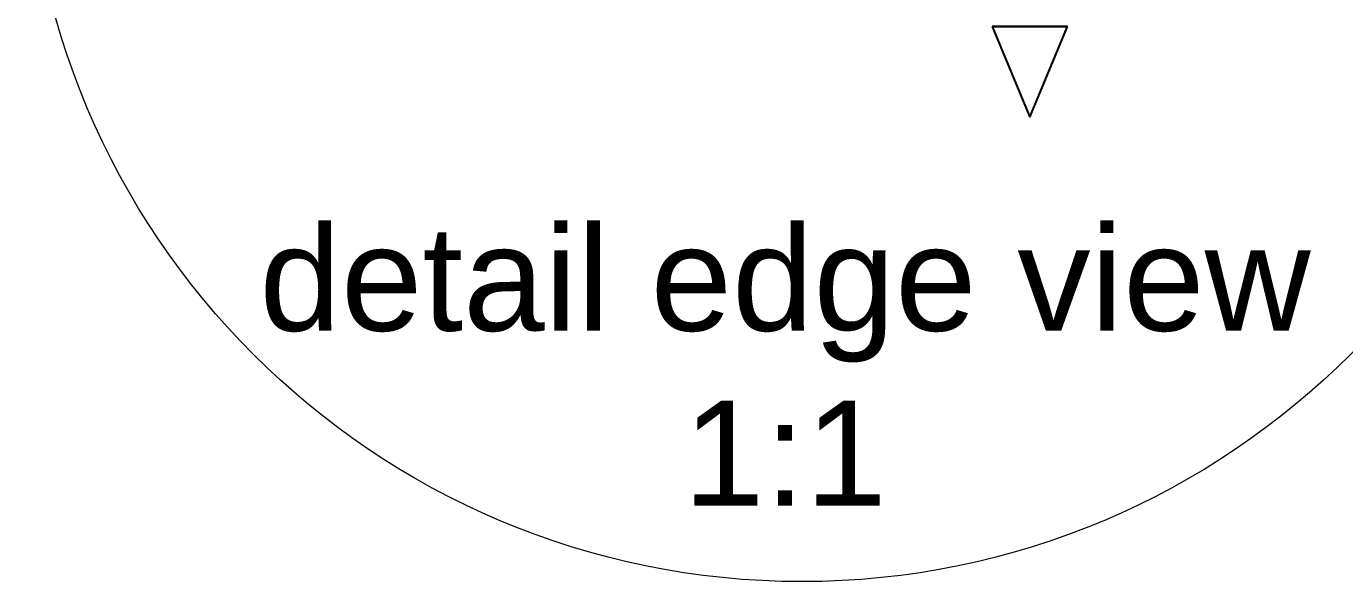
# Model space of a CAD drawing. Header units: millimetres. Extents: x -104 to 89, y -157 to 123.
# Drawn here: x 15.42 to 53.11, y 47.83 to 63.71 of the extents above; entities that cross this region are included whole.
import ezdxf

# ---------------------------------------------------------------- set-up
doc = ezdxf.new("R2010")
doc.units = ezdxf.units.MM
doc.header["$MEASUREMENT"] = 0
doc.layers.add('0 ... Numbering', color=18, linetype='Continuous', lineweight=70, true_color=0x000000)
doc.layers.add('Board ... BD Dimensions', color=18, linetype='Continuous', lineweight=13, true_color=0x000000)
doc.layers.add('MAIN-1', color=7, linetype='Continuous', true_color=0xffffff)
doc.layers.add('MAIN-2', color=7, linetype='Continuous', true_color=0xffffff)
doc.styles.add('textstyle22', font='')
doc.styles.get('textstyle22').set_extended_font_data('Arial')

msp = doc.modelspace()

# ---------------------------------------------------------------- linework, layer by layer
at = {"layer": 'Board ... BD Dimensions'}
msp.add_circle((37.593, 70), 22.174, dxfattribs=at)
at = {"layer": 'MAIN-1'}
for p, q in [((43.033, 63.708), (44.108, 61.108)), ((45.183, 63.708), (43.033, 63.708)), ((44.108, 61.108), (45.183, 63.708))]:
    msp.add_line(p, q, dxfattribs=at)
at = {"layer": 'MAIN-2'}
msp.add_line((43.033, 63.708), (45.183, 63.708), dxfattribs=at)

# ---------------------------------------------------------------- texts
at = {"layer": '0 ... Numbering', "insert": (37.108, 54), "char_height": 3, "attachment_point": 5, "style": 'textstyle22'}
msp.add_mtext('detail edge view\\P1:1', dxfattribs=at)

doc.saveas('drawing.dxf')
